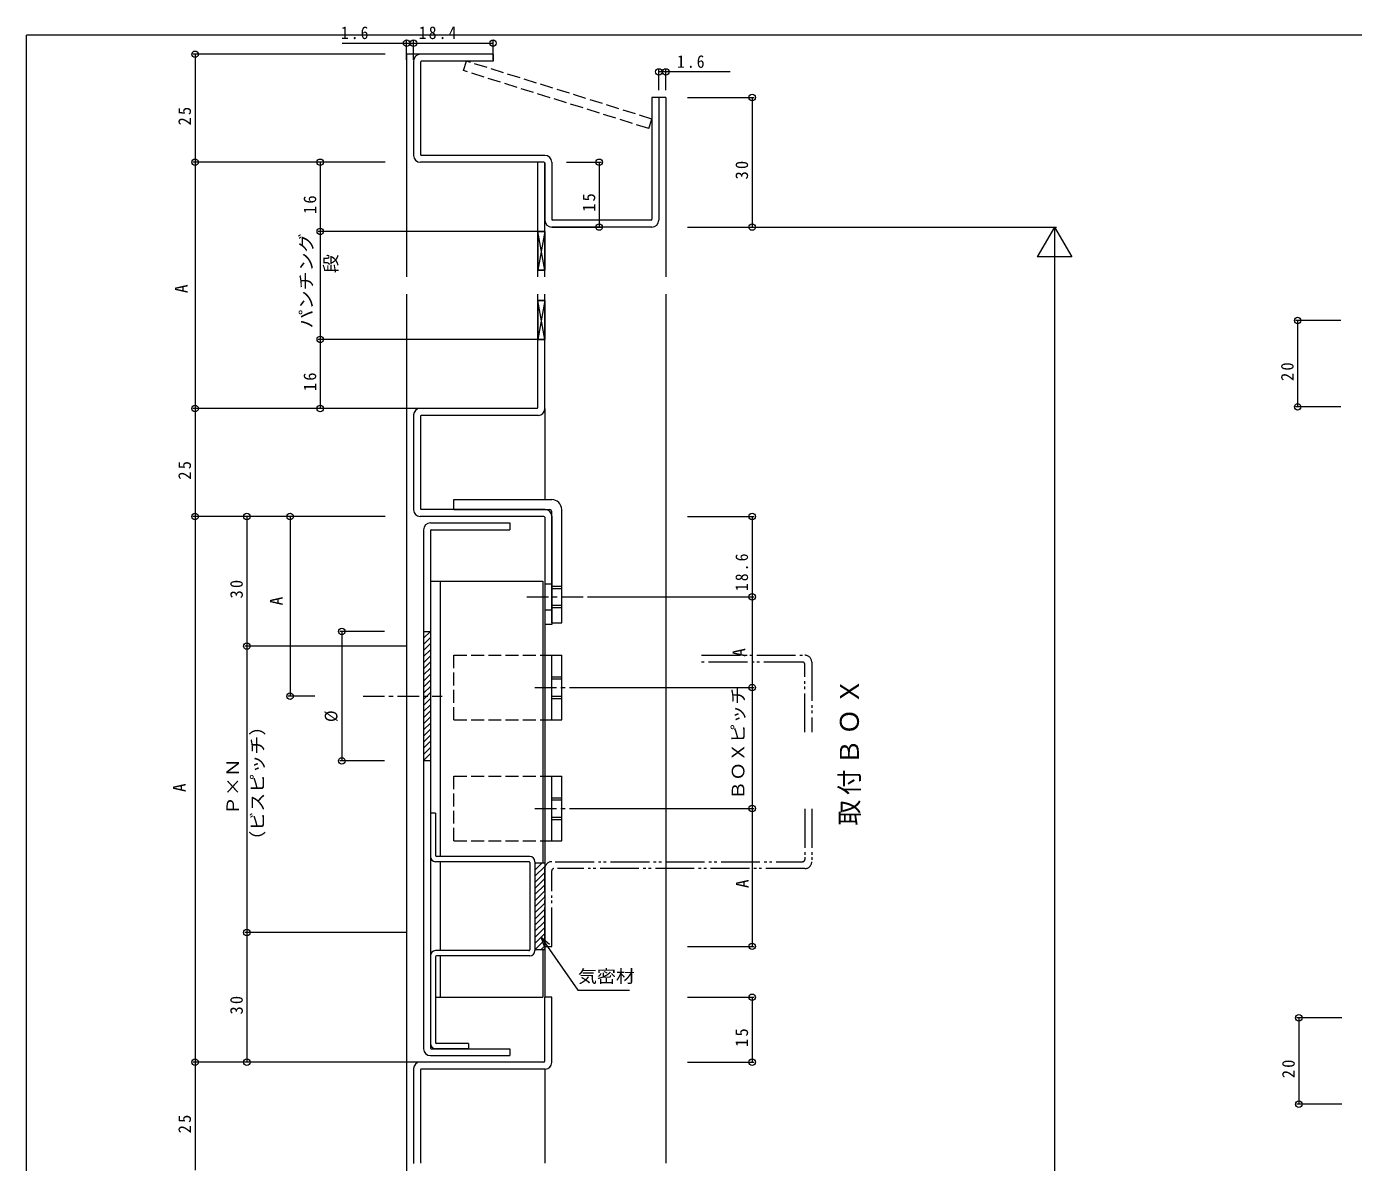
# Model space of a CAD drawing. Units: millimetres on the paper. Extents: x -420 to 373, y -297 to 267.
# Drawn here: x -417.7 to -110.4, y 3.4 to 266.4 of the extents above; entities that cross this region are included whole.
import ezdxf
from ezdxf.enums import TextEntityAlignment as Align

# ---------------------------------------------------------------- set-up
doc = ezdxf.new("R2010")
doc.units = ezdxf.units.MM
for name, pattern in [('CHAIN1', [8, 5, -1, 1, -1]), ('DASHED3', [4, 3, -1]), ('DOUBLE_CHAIN2', [12.8, 9, -1, 0.6, -0.6, 0.6, -1])]:
    doc.linetypes.add(name, pattern=pattern)
for name, color, linetype, lineweight in [('0-1_USER1', 6, 'Continuous', 9), ('0-2_YKK_ZWAK', 7, 'Continuous', 9), ('0-6_YKK_13', 4, 'DASHED3', 9), ('0-7_YKK_D', 7, 'Continuous', 9), ('0-8_YKK_A1', 2, 'Continuous', 9)]:
    doc.layers.add(name, color=color, linetype=linetype, lineweight=lineweight)
doc.styles.add('ＭＳ ゴシック', font='')
doc.styles.get('ＭＳ ゴシック').set_extended_font_data('MS Gothic')

msp = doc.modelspace()

# ---------------------------------------------------------------- linework, layer by layer
at = {"layer": '0-1_USER1'}
for p, q in [((-344.585, 262.55), (-329.685, 262.55)), ((-329.685, 258.656), (-329.685, 263.05)), ((-329.685, 262.55), (-328.085, 262.55)), ((-328.085, 258.656), (-328.085, 263.05)), ((-328.085, 258.656), (-328.085, 263.05)), ((-328.085, 262.55), (-309.685, 262.55)), ((-309.685, 258.656), (-309.685, 263.05)), ((-334.685, 259.978), (-379.185, 259.978)), ((-378.685, 259.978), (-378.685, 234.978)), ((-271.285, 251.672), (-271.285, 256.389)), ((-269.685, 255.889), (-271.285, 255.889)), ((-269.685, 251.672), (-269.685, 256.389)), ((-254.785, 255.889), (-269.685, 255.889)), ((-264.685, 249.978), (-249.185, 249.978)), ((-249.685, 249.978), (-249.685, 219.978)), ((-334.685, 234.978), (-379.185, 234.978)), ((-334.685, 234.978), (-379.185, 234.978)), ((-378.685, 234.978), (-378.685, 177.978)), ((-334.685, 234.978), (-350.185, 234.978)), ((-349.685, 234.978), (-349.685, 218.978)), ((-292.69, 234.978), (-284.575, 234.978)), ((-285.075, 234.978), (-285.075, 219.978)), ((-334.685, 218.978), (-350.185, 218.978)), ((-299.285, 218.978), (-350.185, 218.978)), ((-349.685, 218.978), (-349.685, 193.978)), ((-296.085, 219.978), (-284.575, 219.978)), ((-264.685, 219.978), (-179.185, 219.978)), ((-264.482, 219.978), (-249.185, 219.978)), ((-179.685, 219.978), (-183.685, 213.05)), ((-179.685, 219.978), (-179.685, -213.283)), ((-113.358, 198.332), (-123.858, 198.332)), ((-123.358, 198.332), (-123.358, 178.332)), ((-334.685, 193.978), (-350.185, 193.978)), ((-299.285, 193.978), (-350.185, 193.978)), ((-349.685, 193.978), (-349.685, 177.978)), ((-113.358, 178.332), (-123.858, 178.332)), ((-334.685, 177.978), (-379.185, 177.978)), ((-326.585, 177.978), (-379.185, 177.978)), ((-378.685, 177.978), (-378.685, 152.978)), ((-334.685, 177.978), (-350.185, 177.978)), ((-334.685, 152.978), (-379.185, 152.978)), ((-334.685, 152.978), (-379.185, 152.978)), ((-378.685, 152.978), (-378.685, 26.66)), ((-334.685, 152.978), (-367.185, 152.978)), ((-366.685, 152.978), (-366.685, 122.978)), ((-334.685, 152.978), (-357.185, 152.978)), ((-356.685, 152.978), (-356.685, 111.378)), ((-264.685, 152.978), (-249.185, 152.978)), ((-249.685, 152.978), (-249.685, 134.378)), ((-287.574, 134.378), (-249.185, 134.378)), ((-264.685, 134.378), (-249.185, 134.378)), ((-249.685, 134.378), (-249.685, 113.36)), ((-334.785, 126.378), (-345.185, 126.378)), ((-344.685, 126.378), (-344.685, 96.378)), ((-363.073, 122.978), (-367.185, 122.978)), ((-329.685, 122.978), (-367.185, 122.978)), ((-366.685, 122.978), (-366.685, 56.66)), ((-350.909, 111.378), (-357.185, 111.378)), ((-290.558, 113.36), (-249.185, 113.36)), ((-264.685, 113.36), (-249.185, 113.36)), ((-249.685, 113.36), (-249.685, 85.36)), ((-334.785, 96.378), (-345.185, 96.378)), ((-290.558, 85.36), (-249.185, 85.36)), ((-264.685, 85.36), (-249.185, 85.36)), ((-249.685, 85.36), (-249.685, 53.46)), ((-363.028, 56.66), (-367.185, 56.66)), ((-329.685, 56.66), (-367.185, 56.66)), ((-366.685, 56.66), (-366.685, 26.66)), ((-298.534, 55.568), (-297.115, 53.516)), ((-297.115, 53.516), (-290.041, 43.277)), ((-264.685, 53.46), (-249.185, 53.46)), ((-290.041, 43.277), (-278.041, 43.277)), ((-264.685, 41.66), (-249.185, 41.66)), ((-249.685, 41.66), (-249.685, 26.66)), ((-113.118, 36.916), (-123.604, 36.916)), ((-123.104, 36.916), (-123.104, 16.916)), ((-334.685, 26.66), (-379.185, 26.66)), ((-326.585, 26.66), (-379.185, 26.66)), ((-378.685, 26.66), (-378.685, 1.66)), ((-334.685, 26.66), (-367.185, 26.66)), ((-264.685, 26.66), (-249.185, 26.66)), ((-113.118, 16.916), (-123.604, 16.916))]:
    msp.add_line(p, q, dxfattribs=at)
for points in [[(-179.685, 219.978), (-175.685, 213.05), (-183.685, 213.05)], [(-297.695, 53.218), (-298.534, 55.568), (-296.632, 53.953)]]:
    msp.add_lwpolyline(points, dxfattribs=at)
for centre in [(-329.685, 262.55), (-328.085, 262.55), (-309.685, 262.55), (-378.685, 259.978), (-271.285, 255.889), (-269.685, 255.889), (-249.685, 249.978), (-378.685, 234.978), (-349.685, 234.978), (-285.075, 234.978), (-349.685, 218.978), (-285.075, 219.978), (-249.685, 219.978), (-123.358, 198.332), (-349.685, 193.978), (-378.685, 177.978), (-349.685, 177.978), (-123.358, 178.332), (-378.685, 152.978), (-366.685, 152.978), (-356.685, 152.978), (-249.685, 152.978), (-249.685, 134.378), (-344.685, 126.378), (-366.685, 122.978), (-249.685, 113.36), (-356.685, 111.378), (-344.685, 96.378), (-249.685, 85.36), (-366.685, 56.66), (-249.685, 53.46), (-249.685, 41.66), (-123.104, 36.916), (-378.685, 26.66), (-366.685, 26.66), (-249.685, 26.66), (-123.104, 16.916)]:
    msp.add_circle(centre, 0.75, dxfattribs=at)
at = {"layer": '0-2_YKK_ZWAK'}
for p in [(-417.7, -260.6), (352.3, 264.4)]:
    msp.add_line(p, (-417.7, 264.4), dxfattribs=at)
at = {"layer": '0-6_YKK_13'}
for p, q in [((-316.528, 256.182), (-315.843, 258.378)), ((-272.885, 244.978), (-315.843, 258.378)), ((-273.57, 242.782), (-316.528, 256.182)), ((-273.57, 242.782), (-272.885, 244.978))]:
    msp.add_line(p, q, dxfattribs=at)
at = {"layer": '0-7_YKK_D'}
for p, q in [((-328.085, 258.378), (-328.085, 236.578)), ((-309.685, 259.978), (-326.485, 259.978)), ((-326.485, 258.178), (-326.485, 236.778)), ((-309.685, 258.378), (-326.285, 258.378)), ((-309.685, 259.978), (-309.685, 258.378)), ((-271.285, 249.978), (-272.885, 249.978)), ((-272.885, 249.978), (-272.885, 221.778)), ((-271.285, 249.978), (-271.285, 221.578)), ((-297.885, 234.978), (-326.485, 234.978)), ((-297.685, 236.578), (-326.285, 236.578)), ((-299.285, 208.478), (-299.285, 234.978)), ((-297.685, 208.478), (-297.685, 234.978)), ((-297.685, 234.778), (-297.685, 221.578)), ((-296.085, 234.978), (-296.085, 221.778)), ((-273.085, 221.578), (-295.885, 221.578)), ((-297.685, 218.978), (-299.285, 218.978)), ((-299.285, 218.978), (-299.285, 209.978)), ((-297.685, 218.978), (-297.685, 209.978)), ((-272.885, 219.978), (-296.085, 219.978)), ((-297.685, 209.978), (-299.285, 209.978)), ((-299.285, 178.178), (-299.285, 204.478)), ((-297.685, 202.978), (-299.285, 202.978)), ((-299.285, 202.978), (-299.285, 193.978)), ((-297.685, 177.878), (-297.685, 204.478)), ((-297.685, 202.978), (-297.685, 193.978)), ((-297.685, 193.978), (-299.285, 193.978)), ((-328.085, 176.478), (-328.085, 154.478)), ((-299.485, 177.978), (-326.585, 177.978)), ((-326.485, 176.178), (-326.485, 154.778)), ((-299.185, 176.378), (-326.285, 176.378)), ((-318.785, 154.578), (-318.785, 156.878)), ((-318.785, 156.878), (-296.085, 156.878)), ((-297.585, 154.578), (-326.285, 154.578)), ((-318.785, 154.578), (-296.585, 154.578)), ((-296.085, 128.378), (-296.085, 154.078)), ((-293.785, 128.378), (-293.785, 154.578)), ((-297.885, 152.978), (-326.585, 152.978)), ((-324.185, 151.478), (-305.785, 151.478)), ((-305.785, 151.478), (-305.785, 149.878)), ((-297.685, 152.778), (-297.685, 127.978)), ((-296.085, 153.078), (-296.085, 127.978)), ((-325.785, 149.878), (-325.785, 29.76)), ((-324.185, 149.678), (-324.185, 29.96)), ((-323.985, 149.878), (-305.785, 149.878)), ((-324.185, 137.978), (-298.185, 137.978)), ((-321.885, 137.978), (-321.885, 74.26)), ((-298.185, 137.978), (-298.185, 72.76)), ((-325.785, 126.191), (-325.598, 126.378)), ((-325.785, 126.378), (-324.185, 126.378)), ((-325.785, 124.776), (-324.185, 126.376)), ((-296.085, 127.978), (-297.685, 127.978)), ((-296.085, 128.378), (-293.785, 128.378)), ((-325.785, 123.362), (-324.185, 124.962)), ((-325.785, 121.948), (-324.185, 123.548)), ((-325.785, 120.534), (-324.185, 122.134)), ((-325.785, 119.12), (-324.185, 120.72)), ((-296.085, 105.86), (-296.085, 120.86)), ((-296.085, 120.86), (-293.785, 120.86)), ((-293.785, 105.86), (-293.785, 120.86)), ((-325.785, 117.705), (-324.185, 119.305)), ((-325.785, 116.291), (-324.185, 117.891)), ((-325.785, 114.877), (-324.185, 116.477)), ((-325.785, 113.463), (-324.185, 115.063)), ((-325.785, 112.049), (-324.185, 113.649)), ((-325.785, 110.634), (-324.185, 112.234)), ((-325.785, 109.22), (-324.185, 110.82)), ((-325.785, 107.806), (-324.185, 109.406)), ((-325.785, 106.392), (-324.185, 107.992)), ((-325.785, 104.977), (-324.185, 106.577)), ((-325.785, 103.563), (-324.185, 105.163)), ((-296.085, 105.86), (-293.785, 105.86)), ((-325.785, 102.149), (-324.185, 103.749)), ((-325.785, 100.735), (-324.185, 102.335)), ((-325.785, 99.321), (-324.185, 100.921)), ((-325.785, 97.906), (-324.185, 99.506)), ((-325.785, 96.492), (-324.185, 98.092)), ((-324.185, 96.378), (-325.785, 96.378)), ((-296.085, 92.86), (-293.785, 92.86)), ((-296.085, 77.86), (-296.085, 92.86)), ((-293.785, 77.86), (-293.785, 92.86)), ((-322.985, 84.26), (-322.985, 74.46)), ((-296.085, 77.86), (-293.785, 77.86)), ((-301.185, 74.26), (-322.785, 74.26)), ((-301.385, 73.06), (-322.985, 73.06)), ((-321.885, 73.06), (-321.885, 52.46)), ((-301.185, 72.86), (-301.185, 52.66)), ((-299.985, 73.06), (-299.985, 52.46)), ((-299.985, 72.76), (-297.685, 72.76)), ((-299.985, 72.502), (-299.727, 72.76)), ((-299.985, 71.088), (-298.312, 72.76)), ((-299.985, 72.76), (-299.985, 52.76)), ((-299.985, 69.673), (-297.685, 71.973)), ((-297.685, 72.76), (-297.685, 52.76)), ((-299.985, 68.259), (-297.685, 70.559)), ((-299.985, 66.845), (-297.685, 69.145)), ((-299.985, 65.431), (-297.685, 67.731)), ((-299.985, 64.016), (-297.685, 66.316)), ((-299.985, 62.602), (-297.685, 64.902)), ((-299.985, 61.188), (-297.685, 63.488)), ((-299.985, 59.774), (-297.685, 62.074)), ((-299.985, 58.36), (-297.685, 60.66)), ((-299.985, 56.945), (-297.685, 59.245)), ((-299.985, 55.531), (-297.685, 57.831)), ((-299.985, 54.117), (-297.685, 56.417)), ((-301.385, 52.46), (-322.985, 52.46)), ((-299.985, 52.76), (-297.685, 52.76)), ((-299.928, 52.76), (-297.685, 55.003)), ((-298.513, 52.76), (-297.685, 53.589)), ((-298.185, 52.76), (-298.185, 41.66)), ((-297.899, 52.76), (-297.685, 52.974)), ((-324.185, 51.26), (-324.185, 30.46)), ((-322.985, 51.06), (-322.985, 31.16)), ((-301.185, 51.26), (-322.785, 51.26)), ((-321.885, 51.26), (-321.885, 41.66)), ((-322.985, 41.66), (-298.185, 41.66)), ((-296.085, 41.66), (-297.685, 41.66)), ((-297.685, 26.86), (-297.685, 41.66)), ((-296.085, 26.56), (-296.085, 41.66)), ((-315.385, 30.96), (-322.785, 30.96)), ((-324.185, 28.16), (-305.785, 28.16)), ((-323.985, 29.76), (-305.785, 29.76)), ((-305.785, 29.76), (-305.785, 28.16)), ((-328.085, 25.16), (-328.085, 3.16)), ((-297.885, 26.66), (-326.585, 26.66)), ((-326.485, 24.86), (-326.485, 3.46)), ((-297.585, 25.06), (-326.285, 25.06))]:
    msp.add_line(p, q, dxfattribs=at)
at = {"layer": '0-7_YKK_D', "linetype": 'DASHED3'}
for p, q in [((-297.685, 137.378), (-296.085, 137.378)), ((-296.085, 136.878), (-293.785, 136.878)), ((-296.085, 136.278), (-293.785, 136.278)), ((-296.085, 132.478), (-293.785, 132.478)), ((-297.685, 131.378), (-296.085, 131.378)), ((-296.085, 131.878), (-293.785, 131.878)), ((-318.785, 105.86), (-318.785, 120.86)), ((-318.757, 120.86), (-296.085, 120.86)), ((-296.085, 115.86), (-293.785, 115.86)), ((-296.085, 115.36), (-293.785, 115.36)), ((-296.085, 111.36), (-293.785, 111.36)), ((-296.085, 110.86), (-293.785, 110.86)), ((-318.757, 105.86), (-296.085, 105.86)), ((-318.785, 77.86), (-318.785, 92.86)), ((-318.757, 92.86), (-296.085, 92.86)), ((-296.085, 87.86), (-293.785, 87.86)), ((-296.085, 87.36), (-293.785, 87.36)), ((-296.085, 83.36), (-293.785, 83.36)), ((-296.085, 82.86), (-293.785, 82.86)), ((-318.757, 77.86), (-296.085, 77.86))]:
    msp.add_line(p, q, dxfattribs=at)
at = {"layer": '0-7_YKK_D', "linetype": 'CHAIN1'}
for p, q in [((-301.815, 134.378), (-287.574, 134.378)), ((-339.782, 111.378), (-321.466, 111.378)), ((-299.963, 113.36), (-290.558, 113.36)), ((-299.963, 85.36), (-290.558, 85.36))]:
    msp.add_line(p, q, dxfattribs=at)
at = {"layer": '0-7_YKK_D', "linetype": 'DOUBLE_CHAIN2'}
for p, q in [((-261.402, 120.86), (-237.485, 120.86)), ((-237.985, 119.26), (-261.402, 119.26)), ((-237.485, 103.018), (-237.485, 118.76)), ((-235.885, 119.26), (-235.885, 103.018)), ((-237.485, 85.273), (-237.485, 73.56)), ((-235.885, 85.273), (-235.885, 73.06)), ((-297.685, 53.46), (-297.685, 71.46)), ((-296.085, 53.46), (-296.085, 70.96)), ((-295.285, 73.06), (-237.985, 73.06)), ((-237.485, 71.46), (-294.785, 71.46)), ((-297.685, 53.46), (-296.085, 53.46))]:
    msp.add_line(p, q, dxfattribs=at)
at = {"layer": '0-7_YKK_D'}
for points in [[(-299.285, 218.978), (-297.685, 218.978), (-299.285, 209.978), (-297.685, 209.978)], [(-299.285, 202.978), (-297.685, 202.978), (-299.285, 193.978), (-297.685, 193.978)]]:
    msp.add_lwpolyline(points, close=True, dxfattribs=at)
for points in [[(-322.985, 84.26), (-324.185, 84.26), (-324.185, 74.26)], [(-315.385, 30.96), (-315.385, 29.76), (-322.985, 29.76)]]:
    msp.add_lwpolyline(points, dxfattribs=at)
for centre, radius, start, end in [((-326.485, 258.378), 1.6, 90, 180), ((-326.285, 258.178), 0.2, 90, 180), ((-326.285, 236.778), 0.2, 180, 270), ((-326.485, 236.578), 1.6, 180, 270), ((-297.885, 234.778), 0.2, 0, 90), ((-297.685, 234.978), 1.6, 0, 90), ((-296.085, 221.578), 1.6, 180, 270), ((-295.885, 221.778), 0.2, 180, 270), ((-273.085, 221.778), 0.2, 270, 0), ((-272.885, 221.578), 1.6, 270, 0), ((-326.585, 176.478), 1.5, 90, 180), ((-326.285, 176.178), 0.2, 90, 180), ((-299.485, 178.178), 0.2, 270, 0), ((-299.185, 177.878), 1.5, 270, 0), ((-296.085, 154.578), 2.3, 0, 90), ((-326.585, 154.478), 1.5, 180, 270), ((-326.285, 154.778), 0.2, 180, 270), ((-297.585, 153.078), 1.5, 0, 90), ((-296.585, 154.078), 0.5, 0, 90), ((-324.185, 149.878), 1.6, 90, 180), ((-297.885, 152.778), 0.2, 0, 90), ((-323.985, 149.678), 0.2, 90, 180), ((-322.985, 74.26), 1.2, 180, 270), ((-322.785, 74.46), 0.2, 180, 270), ((-301.185, 73.06), 1.2, 0, 90), ((-301.385, 72.86), 0.2, 0, 90), ((-322.985, 51.26), 1.2, 90, 180), ((-301.385, 52.66), 0.2, 270, 0), ((-301.185, 52.46), 1.2, 270, 0), ((-322.785, 51.06), 0.2, 90, 180), ((-322.985, 30.96), 1.2, 180, 270), ((-322.785, 31.16), 0.2, 180, 270), ((-324.185, 29.76), 1.6, 180, 270), ((-323.985, 29.96), 0.2, 180, 270), ((-326.585, 25.16), 1.5, 90, 180), ((-326.285, 24.86), 0.2, 90, 180), ((-297.885, 26.86), 0.2, 270, 0), ((-297.585, 26.56), 1.5, 270, 0), ((-326.285, 3.46), 0.2, 180, 270)]:
    msp.add_arc(centre, radius, start, end, dxfattribs=at)
at = {"layer": '0-7_YKK_D', "linetype": 'DOUBLE_CHAIN2'}
for centre, radius, start, end in [((-237.485, 119.26), 1.6, 0, 90), ((-237.985, 118.76), 0.5, 0, 90), ((-296.085, 71.46), 1.6, 90, 180), ((-295.585, 70.96), 0.5, 90, 180), ((-237.985, 73.56), 0.5, 270, 0), ((-237.485, 73.06), 1.6, 270, 0)]:
    msp.add_arc(centre, radius, start, end, dxfattribs=at)
at = {"layer": '0-8_YKK_A1'}
for p, q in [((-329.685, 259.978), (-329.685, 208.478)), ((-326.585, 259.978), (-329.685, 259.978)), ((-269.685, 249.978), (-271.285, 249.978)), ((-269.685, 249.978), (-269.685, 208.478)), ((-329.685, 204.478), (-329.685, -172.674)), ((-269.685, 204.478), (-269.685, 3.26)), ((-297.685, 177.878), (-297.685, 156.878)), ((-297.685, 176.378), (-297.685, 156.878)), ((-297.685, 127.978), (-297.685, 41.66)), ((-297.685, 25.06), (-297.685, 3.257))]:
    msp.add_line(p, q, dxfattribs=at)

# ---------------------------------------------------------------- texts
at = {"layer": '0-1_USER1', "color": 7, "style": 'ＭＳ ゴシック', "width": 1.1}
for s, p in [('パンチング', (-350.585, 196.496)), ('\u3000\u3000段', (-344.885, 200.496)), ('ＢＯＸピッチ', (-250.585, 87.378)), ('（ビスピッチ）', (-361.885, 75.837)), ('Ｐ×Ｎ', (-367.585, 83.837))]:
    msp.add_text(s, height=2.933, rotation=90, dxfattribs=at).set_placement(p, align=Align.BOTTOM_LEFT)
at = {"layer": '0-1_USER1', "color": 7, "style": 'ＭＳ ゴシック'}
for p in [(-379.546, 204.69), (-357.533, 132.4), (-250.366, 120.486), (-379.939, 89.184), (-249.616, 66.948)]:
    msp.add_text('A', height=2.933, rotation=90, dxfattribs=at).set_placement(p, align=Align.BOTTOM_LEFT)
at = {"layer": '0-1_USER1', "color": 7, "style": 'ＭＳ ゴシック', "width": 1.1}
msp.add_text('気密材', height=2.933, dxfattribs=at).set_placement((-290.022, 44.177), align=Align.BOTTOM_LEFT)
at = {"layer": '0-1_USER1', "color": 7, "char_height": 2.933, "attachment_point": 7, "style": 'ＭＳ ゴシック'}
for s, insert in [('\\T1.27;\\W0.9;1.6', (-344.897, 263.45)), ('\\T1.28;\\W0.9;18.4', (-326.867, 263.45)), ('\\T1.27;\\W0.9;1.6', (-267.067, 256.789))]:
    msp.add_mtext(s, dxfattribs=dict(at, insert=insert))
at = {"layer": '0-1_USER1', "color": 7, "char_height": 2.933, "attachment_point": 7, "rotation": 90, "style": 'ＭＳ ゴシック'}
for s, insert in [('\\T1.27;\\W0.95;25', (-379.585, 243.496)), ('\\T1.27;\\W0.95;30', (-250.585, 230.996)), ('\\T1.27;\\W0.95;15', (-285.975, 223.496)), ('\\T1.27;\\W0.95;16', (-350.585, 222.996)), ('\\T1.27;\\W0.95;20', (-124.258, 184.35)), ('\\T1.27;\\W0.95;16', (-350.585, 181.996)), ('\\T1.27;\\W0.95;25', (-379.585, 161.496)), ('\\T1.28;\\W0.9;18.6', (-250.585, 135.696)), ('\\T1.27;\\W0.95;30', (-367.585, 133.996)), ('\\T1.28;\\W0.9;%%c\\~\\~', (-345.585, 105.396)), ('\\T1.27;\\W0.95;30', (-367.585, 37.678)), ('\\T1.27;\\W0.95;15', (-250.585, 30.178)), ('\\T1.27;\\W0.95;20', (-124.004, 22.935)), ('\\T1.27;\\W0.95;25', (-379.585, 10.178))]:
    msp.add_mtext(s, dxfattribs=dict(at, insert=insert))
at = {"layer": '0-7_YKK_D', "color": 3, "insert": (-224.469, 81.407), "char_height": 4.399, "attachment_point": 7, "rotation": 90, "style": 'ＭＳ ゴシック'}
msp.add_mtext('\\T1.17;取付ＢＯＸ', dxfattribs=at)

doc.saveas('drawing.dxf')
